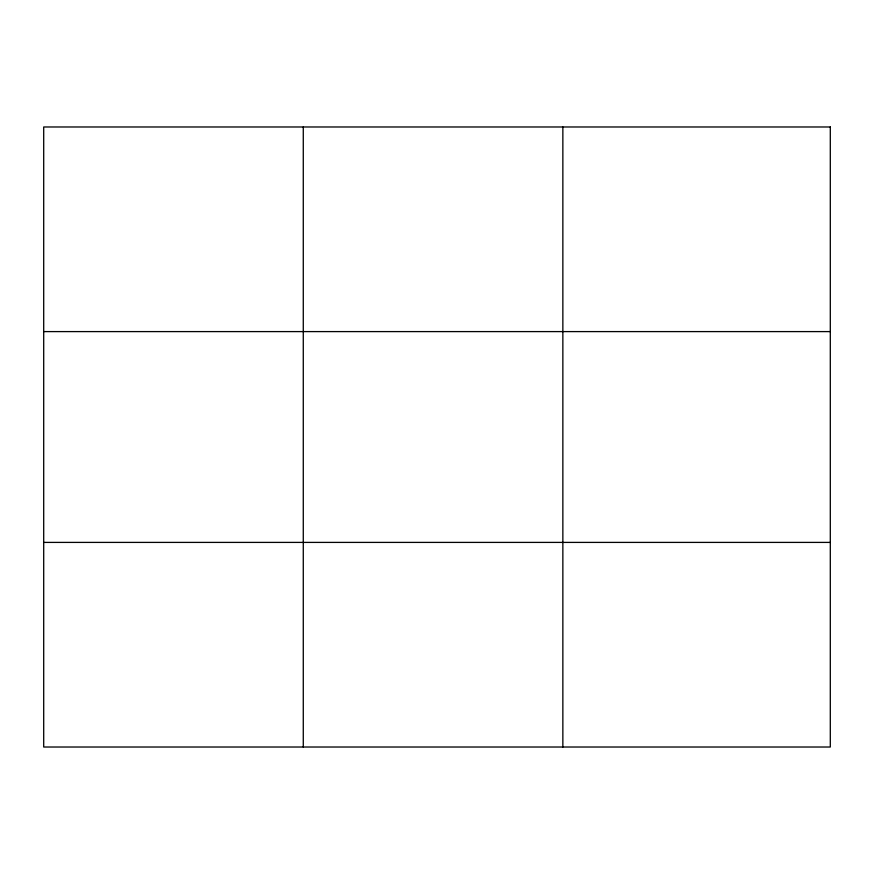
<?xml version="1.0" encoding="UTF-8"?>
<svg xmlns="http://www.w3.org/2000/svg" width="874" height="874" viewBox="0 0 874 874"><rect width="100%" height="100%" fill="white"/><g stroke="black" fill="none" stroke-linecap="round" stroke-linejoin="round"><path stroke-width="1.31" d="M303.278 126.981L303.278 747.019M562.856 126.981L562.856 747.019M43.7 331.596L830.3 331.596M43.7 542.404L830.3 542.404M830.3 126.981L830.3 747.019L43.7 747.019L43.7 126.981L830.3 126.981"/></g></svg>
